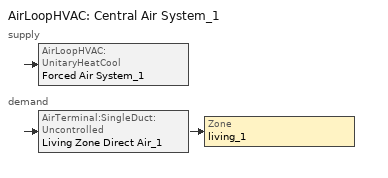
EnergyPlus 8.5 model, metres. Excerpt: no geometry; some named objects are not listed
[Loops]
AirLoopHVAC 'Central Air System_1'
 supply: AirLoopHVAC:UnitaryHeatCool 'Forced Air System_1'
 demand: AirTerminal:SingleDuct:Uncontrolled 'Living Zone Direct Air_1' > Zone 'living_1'
[ZoneControl:Thermostat]
living_1 Zone Thermostat: Zone or ZoneList=living_1; Control Type Schedule=LivingZoneControl_1; Control 1=living_1 Zone Temperature SP
[ThermostatSetpoint:DualSetpoint]
living_1 Zone Temperature SP: Heating Setpoint Temperature Schedule=heat; Cooling Setpoint Temperature Schedule=cool
[ZoneHVAC:Baseboard:Convective:Electric]
Living Zone Electric Baseboards_1: Availability Schedule=HeatingSeasonSchedule; Heating Design Capacity Method=HeatingDesignCapacity; Heating Design Capacity {W}=8926.59; Efficiency=1
[AirTerminal:SingleDuct:Uncontrolled]
Living Zone Direct Air_1: Availability Schedule=AlwaysOn; Maximum Air Flow Rate {m3/s}=0.468732
[Zone equipment]
living_1: Living Zone Electric Baseboards_1, Living Zone Direct Air_1
[Fan:OnOff]
Supply Fan_1: Availability Schedule=SupplyFanAvailability_1; Fan Total Efficiency=0.117562; Pressure Rise {Pa}=124.55; Maximum Flow Rate {m3/s}=0.468737; Motor Efficiency=1; Motor In Airstream Fraction=1
[Coil:Cooling:DX:SingleSpeed]
DX Cooling Coil_1: Availability Schedule=CoolingSeasonSchedule; Gross Rated Total Cooling Capacity {W}=8154.46; Gross Rated Sensible Heat Ratio=0.740402; Gross Rated Cooling COP {W/W}=3.9507; Rated Air Flow Rate {m3/s}=0.422466; Rated Evaporator Fan Power Per Volume Flow Rate {W/(m3/s)}=773.391; Total Cooling Capacity Function of Temperature Curve=Cool-Cap-fT; Total Cooling Capacity Function of Flow Fraction Curve=Cool-Cap-fFF; Energy Input Ratio Function of Temperature Curve=Cool-EIR-fT; Energy Input Ratio Function of Flow Fraction Curve=Cool-EIR-fFF; Part Load Fraction Correlation Curve=Cool-PLF-fPLR; Nominal Time for Condensate Removal to Begin {s}=1000; Ratio of Initial Moisture Evaporation Rate and Steady State Latent Capacity=1.5; Maximum Cycling Rate {cycles/hr}=3; Latent Capacity Time Constant {s}=45; Condenser Type=AirCooled; Crankcase Heater Capacity {W}=0; Maximum Outdoor Dry-Bulb Temperature for Crankcase Heater Operation {C}=12.7778; Condensate Collection Water Storage Tank=Condensate Tank 1_1
[Coil:Heating:Electric]
Furnace Heating Coil_1: Availability Schedule=AlwaysOff; Efficiency=1; Nominal Capacity {W}=0.001
[AirLoopHVAC:UnitaryHeatCool]
Forced Air System_1: Availability Schedule=AlwaysOn; Supply Air Fan Operating Mode Schedule=SupplyFanOperation_1; Maximum Supply Air Temperature {C}=48.8889; Cooling Supply Air Flow Rate {m3/s}=0.468732; Heating Supply Air Flow Rate {m3/s}=1e-08; No Load Supply Air Flow Rate {m3/s}=0; Controlling Zone or Thermostat Location=living_1; Supply Fan=Supply Fan_1; Fan Placement=BlowThrough; Heating Coil=Furnace Heating Coil_1; Cooling Coil=DX Cooling Coil_1; Dehumidification Control Type=None
[AirLoopHVAC]
Central Air System_1: Design Supply Air Flow Rate {m3/s}=0.468732
[AirLoopHVAC:ReturnPlenum]
Return Plenum_1: Zone=RA Duct Zone_1
[EnergyManagementSystem:Sensor]
Name | Output:Variable or Output:Meter Index Key | Output:Variable or Output:Meter
SensibleLoadPredicted_1 | living_1 | Zone Predicted Sensible Load to Setpoint Heat Transfer Rate
Tout_1 | living_1 | Zone Outdoor Air Drybulb Temperature
Tin_1; AptTemp | living_1 | Zone Mean Air Temperature
Phiin_1 | living_1 | Zone Air Relative Humidity
Win_1 | living_1 | Zone Mean Air Humidity Ratio
AH_MFR_Sensor_1 | Air Demand Inlet Node_1 | System Node Mass Flow Rate
Fan_RTF_Sensor_1 | Supply Fan_1 | Fan Runtime Fraction
AH_VFR_Sensor_1 | Air Demand Inlet Node_1 | System Node Current Density Volume Flow Rate
AH_Tout_Sensor_1 | Air Demand Inlet Node_1 | System Node Temperature
AH_Wout_Sensor_1 | Air Demand Inlet Node_1 | System Node Humidity Ratio
RA_T_Sensor_1 | Living Return Node_1 | System Node Temperature
RA_W_Sensor_1 | Living Return Node_1 | System Node Humidity Ratio
CoilSensibleCooling_1 | DX Cooling Coil_1 | Cooling Coil Sensible Cooling Energy
CoilLatentCooling_1 | DX Cooling Coil_1 | Cooling Coil Latent Cooling Energy
D_MixSensLoss_1 | living_1 | Zone Mixing Sensible Heat Loss Energy
D_MixSensGain_1 | living_1 | Zone Mixing Sensible Heat Gain Energy
D_MixLatLoss_1 | living_1 | Zone Mixing Latent Heat Loss Energy
D_MixLatGain_1 | living_1 | Zone Mixing Latent Heat Gain Energy
HVACFanE_1 | Supply Fan_1 | Fan Electric Energy
Q_heat_1; DeliveredHeating_1 | Living Zone Electric Baseboards_1 | Baseboard Total Heating Energy
hSP | living_1 | Zone Thermostat Heating Setpoint Temperature
cSP | living_1 | Zone Thermostat Cooling Setpoint Temperature
[EnergyManagementSystem:OutputVariable] Type of Data in Variable=Summed; Update Frequency=SystemTimestep; EMS Program or Subroutine=WaterHeatingFuelConversionProgram_1
Name | EMS Variable | Units
Water Heating Gas_1 | Q_WH_Gas_1 | J
Unit oil_1 | Q_Unit_oil_1 | m3
Unit propane_1 | Q_Unit_propane_1 | m3
[ExternalInterface:Schedule]
Name | Initial Value
heat | 17.38
loadfrac | 0
[AvailabilityManager:Scheduled]
HVAC manager: Schedule=Cycle
[WaterUse:Equipment]
Name | Peak Flow Rate {m3/s} | Flow Rate Fraction Schedule | Target Temperature Schedule
Clothes Washer_1 | 0.000673689 | ClothesWasher_1 | CWWaterTempSchedule_1
Dishwasher_1 | 0.000111604 | Dishwasher_1 | DWWaterTempSchedule
Sinks_1 | 0.000210891 | Sinks_1 | SSBWaterTempSchedule
Showers_1 | 0.000284557 | Showers_1 | SSBWaterTempSchedule
Baths_1 | 0.000488829 | Baths_1 | SSBWaterTempSchedule
[WaterUse:Storage]
Condensate Tank 1_1: Water Quality Subcategory=CC2 Condensate Drain Tank; Maximum Capacity {m3}=2; Initial Volume {m3}=0; Type of Supply Controlled by Float Valve=None; Water Thermal Mode=ScheduledTemperature; Water Temperature Schedule=DWWaterTempSchedule; Ambient Temperature Indicator=Zone; Zone=dummy
[Schedule:Day:Hourly]
CoolingSeasonSchedule01d; CoolingSeasonSchedule02d; CoolingSeasonSchedule03d; CoolingSeasonSchedule04d; CoolingSeasonSchedule10d; CoolingSeasonSchedule11d; CoolingSeasonSchedule12d; HeatingSeasonSchedule07d; HeatingSeasonSchedule08d: 0, 0, 0, 0, 0, 0, 0, 0, 0, 0, 0, 0, 0, 0, 0, 0, 0, 0, 0, 0, 0, 0, 0, 0
CoolingSeasonSchedule05d; CoolingSeasonSchedule06d; CoolingSeasonSchedule07d; CoolingSeasonSchedule08d; CoolingSeasonSchedule09d; HeatingSeasonSchedule01d; HeatingSeasonSchedule02d; HeatingSeasonSchedule03d; HeatingSeasonSchedule04d; HeatingSeasonSchedule05d; HeatingSeasonSchedule06d; HeatingSeasonSchedule09d; HeatingSeasonSchedule10d; HeatingSeasonSchedule11d; HeatingSeasonSchedule12d: 1, 1, 1, 1, 1, 1, 1, 1, 1, 1, 1, 1, 1, 1, 1, 1, 1, 1, 1, 1, 1, 1, 1, 1
[Schedule:Week:Compact]
CoolingSeasonSchedule01: For: Weekdays, CoolingSeasonSchedule01d, For: CustomDay1, CoolingSeasonSchedule01d, For: CustomDay2, CoolingSeasonSchedule01d, For: AllOtherDays, CoolingSeasonSchedule01d
CoolingSeasonSchedule02: For: Weekdays, CoolingSeasonSchedule02d, For: CustomDay1, CoolingSeasonSchedule02d, For: CustomDay2, CoolingSeasonSchedule02d, For: AllOtherDays, CoolingSeasonSchedule02d
CoolingSeasonSchedule03: For: Weekdays, CoolingSeasonSchedule03d, For: CustomDay1, CoolingSeasonSchedule03d, For: CustomDay2, CoolingSeasonSchedule03d, For: AllOtherDays, CoolingSeasonSchedule03d
CoolingSeasonSchedule04: For: Weekdays, CoolingSeasonSchedule04d, For: CustomDay1, CoolingSeasonSchedule04d, For: CustomDay2, CoolingSeasonSchedule04d, For: AllOtherDays, CoolingSeasonSchedule04d
CoolingSeasonSchedule05: For: Weekdays, CoolingSeasonSchedule05d, For: CustomDay1, CoolingSeasonSchedule05d, For: CustomDay2, CoolingSeasonSchedule05d, For: AllOtherDays, CoolingSeasonSchedule05d
CoolingSeasonSchedule06: For: Weekdays, CoolingSeasonSchedule06d, For: CustomDay1, CoolingSeasonSchedule06d, For: CustomDay2, CoolingSeasonSchedule06d, For: AllOtherDays, CoolingSeasonSchedule06d
CoolingSeasonSchedule07: For: Weekdays, CoolingSeasonSchedule07d, For: CustomDay1, CoolingSeasonSchedule07d, For: CustomDay2, CoolingSeasonSchedule07d, For: AllOtherDays, CoolingSeasonSchedule07d
CoolingSeasonSchedule08: For: Weekdays, CoolingSeasonSchedule08d, For: CustomDay1, CoolingSeasonSchedule08d, For: CustomDay2, CoolingSeasonSchedule08d, For: AllOtherDays, CoolingSeasonSchedule08d
CoolingSeasonSchedule09: For: Weekdays, CoolingSeasonSchedule09d, For: CustomDay1, CoolingSeasonSchedule09d, For: CustomDay2, CoolingSeasonSchedule09d, For: AllOtherDays, CoolingSeasonSchedule09d
CoolingSeasonSchedule10: For: Weekdays, CoolingSeasonSchedule10d, For: CustomDay1, CoolingSeasonSchedule10d, For: CustomDay2, CoolingSeasonSchedule10d, For: AllOtherDays, CoolingSeasonSchedule10d
CoolingSeasonSchedule11: For: Weekdays, CoolingSeasonSchedule11d, For: CustomDay1, CoolingSeasonSchedule11d, For: CustomDay2, CoolingSeasonSchedule11d, For: AllOtherDays, CoolingSeasonSchedule11d
CoolingSeasonSchedule12: For: Weekdays, CoolingSeasonSchedule12d, For: CustomDay1, CoolingSeasonSchedule12d, For: CustomDay2, CoolingSeasonSchedule12d, For: AllOtherDays, CoolingSeasonSchedule12d
HeatingSeasonSchedule01: For: Weekdays, HeatingSeasonSchedule01d, For: CustomDay1, HeatingSeasonSchedule01d, For: CustomDay2, HeatingSeasonSchedule01d, For: AllOtherDays, HeatingSeasonSchedule01d
HeatingSeasonSchedule02: For: Weekdays, HeatingSeasonSchedule02d, For: CustomDay1, HeatingSeasonSchedule02d, For: CustomDay2, HeatingSeasonSchedule02d, For: AllOtherDays, HeatingSeasonSchedule02d
HeatingSeasonSchedule03: For: Weekdays, HeatingSeasonSchedule03d, For: CustomDay1, HeatingSeasonSchedule03d, For: CustomDay2, HeatingSeasonSchedule03d, For: AllOtherDays, HeatingSeasonSchedule03d
HeatingSeasonSchedule04: For: Weekdays, HeatingSeasonSchedule04d, For: CustomDay1, HeatingSeasonSchedule04d, For: CustomDay2, HeatingSeasonSchedule04d, For: AllOtherDays, HeatingSeasonSchedule04d
HeatingSeasonSchedule05: For: Weekdays, HeatingSeasonSchedule05d, For: CustomDay1, HeatingSeasonSchedule05d, For: CustomDay2, HeatingSeasonSchedule05d, For: AllOtherDays, HeatingSeasonSchedule05d
HeatingSeasonSchedule06: For: Weekdays, HeatingSeasonSchedule06d, For: CustomDay1, HeatingSeasonSchedule06d, For: CustomDay2, HeatingSeasonSchedule06d, For: AllOtherDays, HeatingSeasonSchedule06d
HeatingSeasonSchedule07: For: Weekdays, HeatingSeasonSchedule07d, For: CustomDay1, HeatingSeasonSchedule07d, For: CustomDay2, HeatingSeasonSchedule07d, For: AllOtherDays, HeatingSeasonSchedule07d
HeatingSeasonSchedule08: For: Weekdays, HeatingSeasonSchedule08d, For: CustomDay1, HeatingSeasonSchedule08d, For: CustomDay2, HeatingSeasonSchedule08d, For: AllOtherDays, HeatingSeasonSchedule08d
HeatingSeasonSchedule09: For: Weekdays, HeatingSeasonSchedule09d, For: CustomDay1, HeatingSeasonSchedule09d, For: CustomDay2, HeatingSeasonSchedule09d, For: AllOtherDays, HeatingSeasonSchedule09d
HeatingSeasonSchedule10: For: Weekdays, HeatingSeasonSchedule10d, For: CustomDay1, HeatingSeasonSchedule10d, For: CustomDay2, HeatingSeasonSchedule10d, For: AllOtherDays, HeatingSeasonSchedule10d
HeatingSeasonSchedule11: For: Weekdays, HeatingSeasonSchedule11d, For: CustomDay1, HeatingSeasonSchedule11d, For: CustomDay2, HeatingSeasonSchedule11d, For: AllOtherDays, HeatingSeasonSchedule11d
HeatingSeasonSchedule12: For: Weekdays, HeatingSeasonSchedule12d, For: CustomDay1, HeatingSeasonSchedule12d, For: CustomDay2, HeatingSeasonSchedule12d, For: AllOtherDays, HeatingSeasonSchedule12d
[Schedule:Year]
CoolingSeasonSchedule: CoolingSeasonSchedule01, 1, 1, 1, 31, CoolingSeasonSchedule02, 2, 1, 2, 28, CoolingSeasonSchedule03, 3, 1, 3, 31, CoolingSeasonSchedule04, 4, 1, 4, 30, CoolingSeasonSchedule05, 5, 1, 5, 31, CoolingSeasonSchedule06, 6, 1, 6, 30, CoolingSeasonSchedule07, 7, 1, 7, 31, CoolingSeasonSchedule08, 8, 1, 8, 31, CoolingSeasonSchedule09, 9, 1, 9, 30, CoolingSeasonSchedule10, 10, 1, 10, 31, CoolingSeasonSchedule11, 11, 1, 11, 30, CoolingSeasonSchedule12, 12, 1, 12, 31
HeatingSeasonSchedule: HeatingSeasonSchedule01, 1, 1, 1, 31, HeatingSeasonSchedule02, 2, 1, 2, 28, HeatingSeasonSchedule03, 3, 1, 3, 31, HeatingSeasonSchedule04, 4, 1, 4, 30, HeatingSeasonSchedule05, 5, 1, 5, 31, HeatingSeasonSchedule06, 6, 1, 6, 30, HeatingSeasonSchedule07, 7, 1, 7, 31, HeatingSeasonSchedule08, 8, 1, 8, 31, HeatingSeasonSchedule09, 9, 1, 9, 30, HeatingSeasonSchedule10, 10, 1, 10, 31, HeatingSeasonSchedule11, 11, 1, 11, 30, HeatingSeasonSchedule12, 12, 1, 12, 31
[Schedule:Constant]
Name | Hourly Value
AlwaysOff; SupplyFanOperation_1 | 0
AlwaysOn; SupplyFanAvailability_1; Cycle | 1
CWWaterTempSchedule_1 | 33.6111
DWWaterTempSchedule | 51.6667
LivingZoneControl_1 | 4
SSBWaterTempSchedule | 43.3333
cool | 25
[Schedule:File] File=C:\Users\Prateek.Munankarmi\Documents\BEopt_2.6.0\TEMP1\DHW_3bed_unit0_10min.csv; Rows to Skip at Top=1; Number of Hours of Data=8760; Column Separator=Comma; Interpolate to Timestep=No; Minutes per Item=10
Name | Column Number
Baths_1 | 5
ClothesWasher_1 | 3
Dishwasher_1 | 4
Showers_1 | 1
Sinks_1 | 2
[Curve:Quadratic] Minimum Value of x=0
Name | Coefficient1 Constant | Coefficient2 x | Coefficient3 x**2 | Maximum Value of x | Minimum Curve Output | Maximum Curve Output
Cool-PLF-fPLR | 0.93 | 0.07 | 0 | 1 | 0.7 | 1
Cool-Cap-fFF | 0.718605 | 0.4101 | -0.128705 | 2 | 0 | 2
Cool-EIR-fFF | 1.323 | -0.477711 | 0.154712 | 2 | 0 | 2
[Curve:Biquadratic] Minimum Value of x=13.88; Maximum Value of x=23.88; Minimum Value of y=18.33; Maximum Value of y=51.66
Name | Coefficient1 Constant | Coefficient2 x | Coefficient3 x**2 | Coefficient4 y | Coefficient5 y**2 | Coefficient6 x*y
Cool-Cap-fT | 1.5509 | -0.0750501 | 0.00309714 | 0.00240111 | -5.0544e-05 | -0.000427281
Cool-EIR-fT | -0.304283 | 0.118048 | -0.00342467 | -0.00626191 | 0.000695427 | -0.000469975
